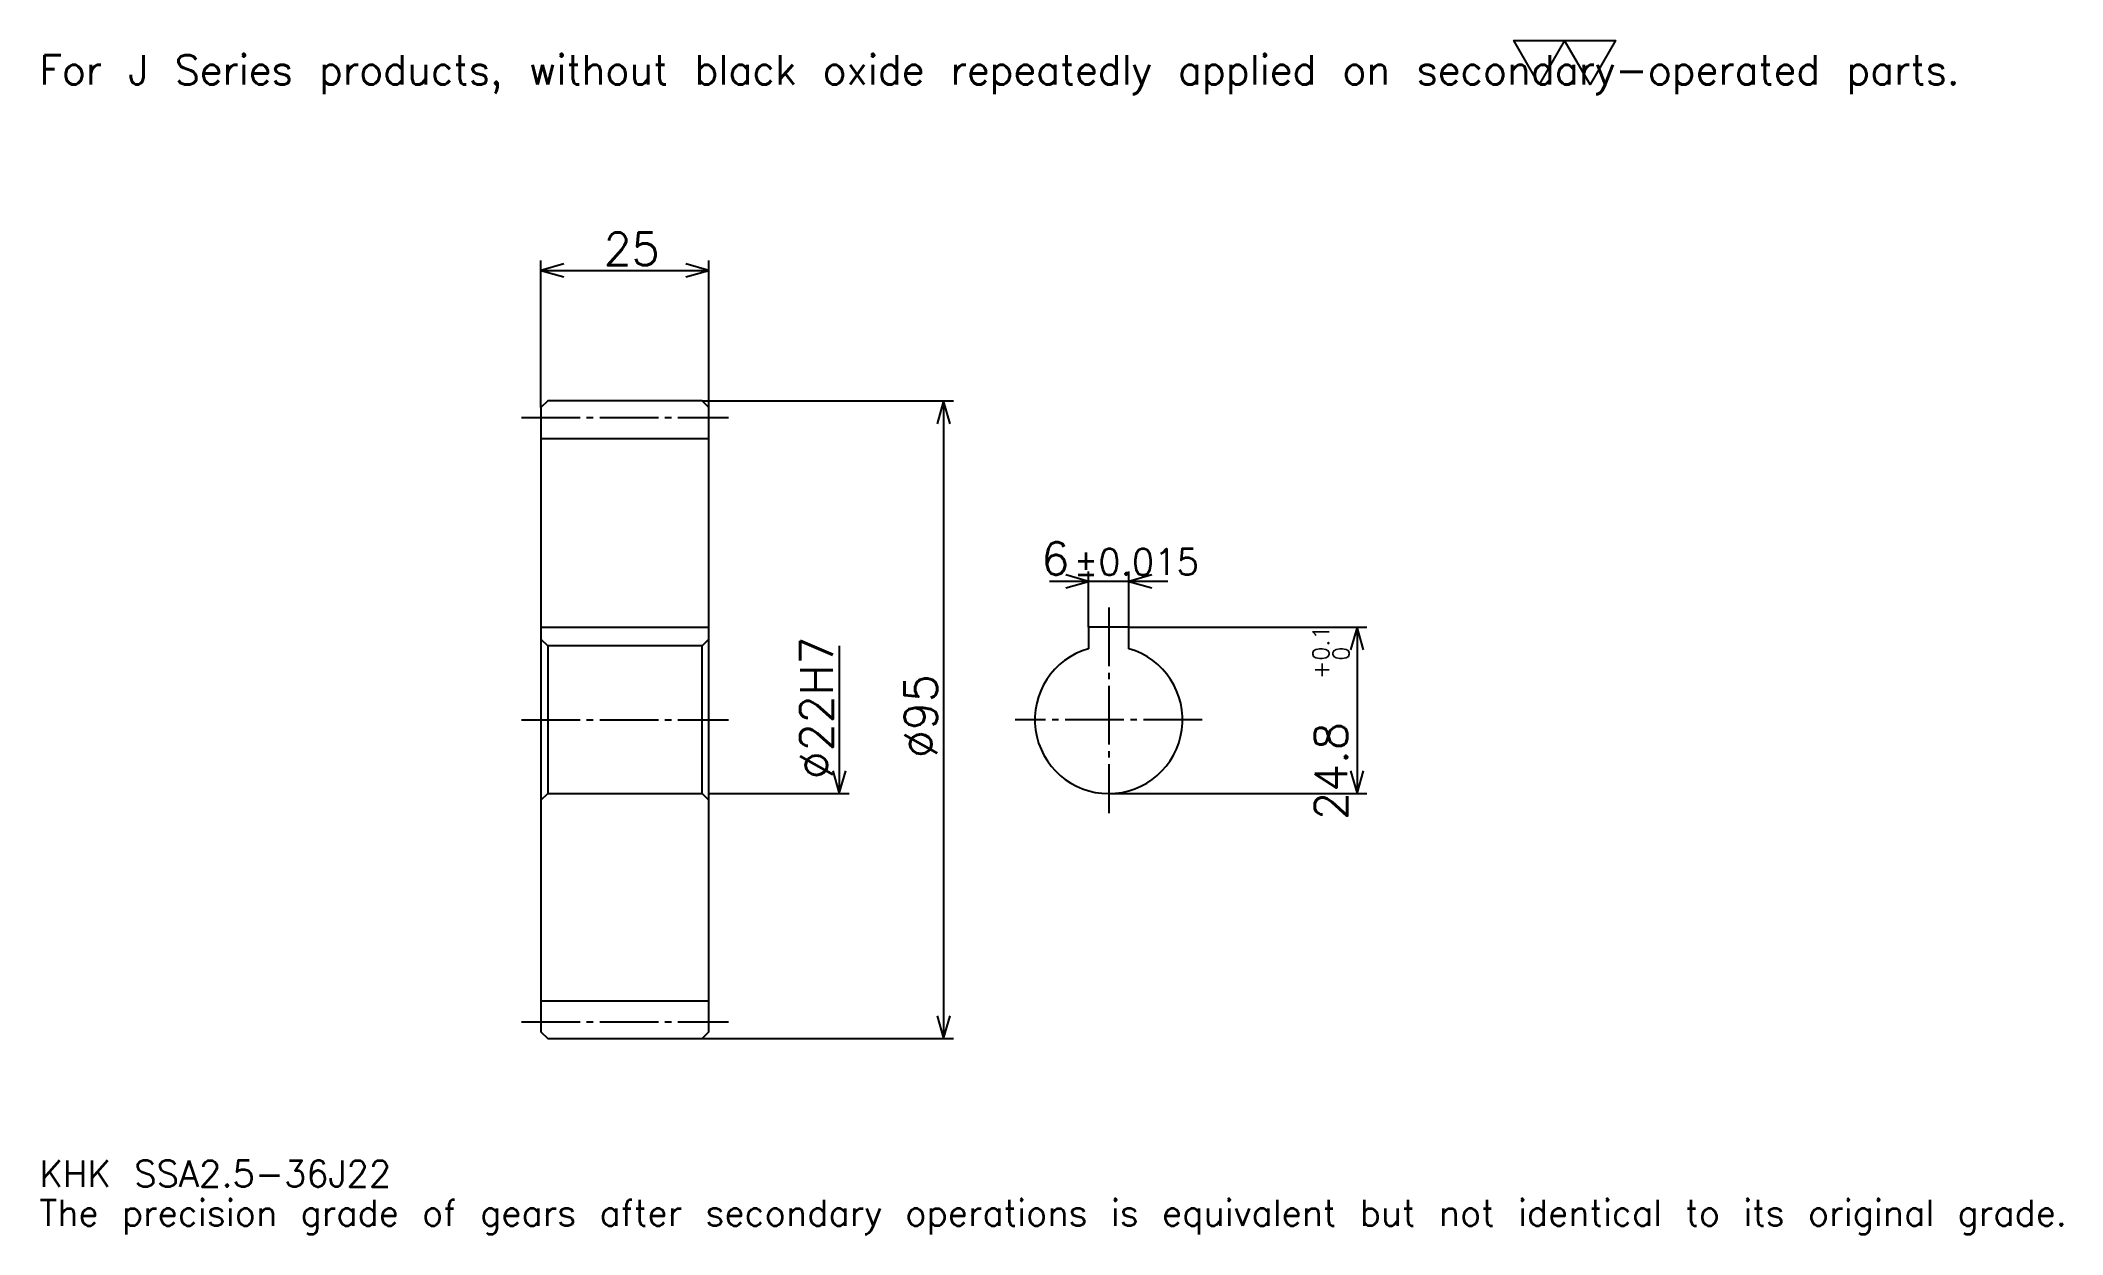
# Model space of a CAD drawing. Extents: x 10 to 311, y 4 to 181.
import ezdxf

# ---------------------------------------------------------------- set-up
doc = ezdxf.new("R2010")
doc.units = 0
doc.linetypes.add('DASHDOT', pattern=[11.657608, 8.743207, -0.971467, 0.971467, -0.971467])
doc.layers.get('0').update_dxf_attribs({"linetype": 'CONTINUOUS'})
doc.layers.add('DASHDOT', color=6, linetype='DASHDOT')
doc.styles.add('KANJI', font='TXT', dxfattribs={"bigfont": 'BIGFONT'})

msp = doc.modelspace()

# ---------------------------------------------------------------- linework, layer by layer
at = {"color": 5}
for p, q in [((84.447006, 127.747963), (84.447006, 148.634521)), ((109.447006, 127.747963), (109.447006, 148.634521)), ((84.447006, 147.177307), (109.447006, 147.177307)), ((84.447006, 126.747963), (84.447006, 127.747963)), ((108.447006, 127.747963), (109.447006, 127.747963)), ((109.447006, 127.747963), (145.877045, 127.747963)), ((109.447006, 126.747963), (109.447006, 127.747963)), ((144.41983, 127.747963), (144.41983, 32.747963)), ((177.849182, 100.848236), (160.191574, 100.848236)), ((166.020386, 94.047966), (166.020386, 102.305435)), ((172.020386, 94.047966), (172.020386, 102.305435)), ((172.020386, 94.047966), (207.478943, 94.047966)), ((206.021729, 94.047966), (206.021729, 69.247963)), ((128.876358, 91.247963), (128.876358, 69.247963)), ((109.447006, 69.247963), (130.333557, 69.247963)), ((169.020386, 69.247963), (207.478943, 69.247963)), ((108.447006, 32.747963), (109.447006, 32.747963)), ((109.447006, 32.747963), (145.877045, 32.747963))]:
    msp.add_line(p, q, dxfattribs=at)
at = {"color": 4}
for p, q in [((84.447006, 122.122963), (109.447006, 122.122963)), ((84.447006, 94.047966), (109.447006, 94.047966)), ((109.447006, 92.247963), (108.447006, 91.247963)), ((84.447006, 68.247963), (85.447006, 69.247963)), ((109.447006, 68.247963), (108.447006, 69.247963)), ((84.447006, 38.372963), (109.447006, 38.372963))]:
    msp.add_line(p, q, dxfattribs=at)
at = {"color": 7}
msp.add_lwpolyline([(233.152176, 174.864136), (229.363449, 181.431259), (244.518341, 181.431259), (240.729614, 174.864136), (236.940903, 181.431259), (233.152176, 174.864136)], dxfattribs=at)
at = {"color": 5}
for points in [[(87.847145, 148.148773), (84.447006, 147.177307), (87.847145, 146.205841)], [(106.046875, 146.205841), (109.447006, 147.177307), (106.046875, 148.148773)], [(145.391296, 124.347824), (144.41983, 127.747963), (143.448364, 124.347824)], [(162.620239, 99.87677), (166.020386, 100.848236), (162.620239, 101.819702)], [(175.420517, 101.819702), (172.020386, 100.848236), (175.420517, 99.87677)], [(206.993195, 90.647827), (206.021729, 94.047966), (205.050262, 90.647827)], [(127.904892, 72.648102), (128.876358, 69.247963), (129.847824, 72.648102)], [(205.050262, 72.648102), (206.021729, 69.247963), (206.993195, 72.648102)], [(143.448364, 36.148098), (144.41983, 32.747963), (145.391296, 36.148098)]]:
    msp.add_lwpolyline(points, dxfattribs=at)
at = {"color": 4}
for points in [[(84.447006, 68.247963), (84.447006, 33.747963), (85.447006, 32.747963), (108.447006, 32.747963), (109.447006, 33.747963), (109.447006, 126.747963), (108.447006, 127.747963), (85.447006, 127.747963), (84.447006, 126.747963), (84.447006, 68.247963)], [(172.020386, 90.830971), (172.020386, 94.047966), (166.020386, 94.047966), (166.020386, 90.830971)], [(84.447006, 92.247963), (85.447006, 91.247963), (85.447006, 69.247963), (108.447006, 69.247963), (108.447006, 91.247963), (85.447006, 91.247963)]]:
    msp.add_lwpolyline(points, dxfattribs=at)
msp.add_arc((169.020386, 80.247963), 11, 105.82662089, 74.17337911, dxfattribs=at)
at = {"layer": 'DASHDOT', "color": 7}
for p, q in [((81.5326, 125.247963), (112.361404, 125.247963)), ((169.020386, 96.962364), (169.020386, 66.333557)), ((81.5326, 80.247963), (112.361404, 80.247963)), ((182.934784, 80.247963), (155.105972, 80.247963)), ((81.5326, 35.247963), (112.361404, 35.247963))]:
    msp.add_line(p, q, dxfattribs=at)

# ---------------------------------------------------------------- texts
at = {"color": 7, "style": 'KANJI'}
for s, height, p in [('For J Series products, without black oxide repeatedly applied on secondary-operated parts.', 4.371603, (9.714674, 174.864136)), ('25', 4.857337, (93.789734, 147.954498)), ('6', 4.857337, (158.993866, 101.819702)), ('%%p0.015', 3.88587, (163.802032, 101.819702)), ('KHK SSA2.5-36J22', 3.88587, (9.714674, 10.686141)), ('The precision grade of gears after secondary operations is equivalent but not identical to its original grade.', 3.88587, (9.714674, 4.857337))]:
    msp.add_text(s, height=height, dxfattribs=at).set_placement(p)
for s, height, p in [('%%c22H7', 4.857337, (127.904892, 71.383324)), ('0.1', 2.428668, (201.844421, 89.062538)), ('0', 2.428668, (204.855972, 89.062538)), ('+', 2.428668, (201.844421, 86.34243)), ('%%c95', 4.857337, (143.448364, 74.540588)), ('24.8', 4.857337, (204.564545, 65.317955))]:
    msp.add_text(s, height=height, rotation=90, dxfattribs=at).set_placement(p)

doc.saveas('drawing.dxf')
